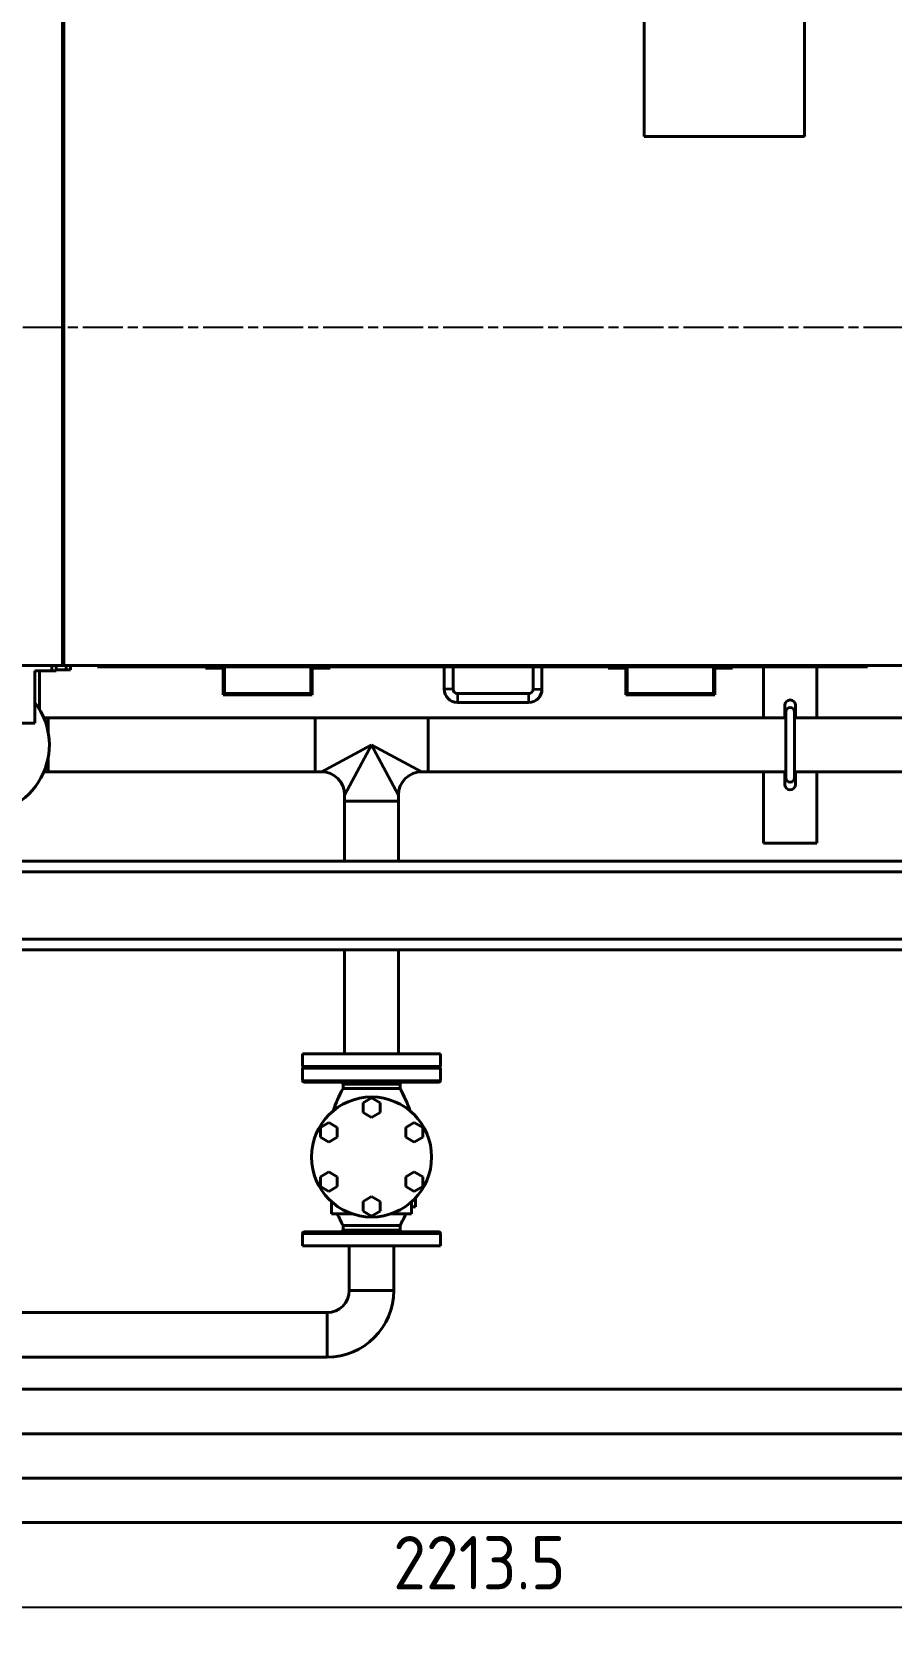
# Model space of a CAD drawing. Header units: millimetres. Extents: x 0 to 11890, y 0 to 8410.
# Drawn here: x 5168 to 6135, y 4710 to 6522 of the extents above; entities that cross this region are included whole.
import ezdxf

# ---------------------------------------------------------------- set-up
doc = ezdxf.new("R2010")
doc.units = ezdxf.units.MM
doc.header["$LTSCALE"] = 10
doc.linetypes.add('CHAIN', pattern=[0.3543, 0.2362, -0.0295, 0.0591, -0.0295])
for name, color, linetype, lineweight in [('가시적인 것(ISO)', 3, 'Continuous', 40), ('가시적인 좁은 것(ISO)', 3, 'Continuous', 35), ('중심선(ISO)', 1, 'Continuous', 25), ('치수(ISO)', 2, 'Continuous', 25)]:
    doc.layers.add(name, color=color, linetype=linetype, lineweight=lineweight)
doc.styles.add('치수 텍스트_PSTEK_POSCO', font='isocp.shx')
doc.dimstyles.new('치수_PSTEK_POSCO', dxfattribs={"dimscale": 10, "dimtxt": 3, "dimasz": 2, "dimexe": 2, "dimexo": 2.5, "dimgap": 1, "dimtad": 1, "dimrnd": 1e-08, "dimdsep": 46, "dimtxsty": '치수 텍스트_PSTEK_POSCO', "dimcen": 0.09, "dimdle": 10, "dimclrd": 7, "dimclre": 7, "dimclrt": 2, "dimadec": 1, "dimazin": 2, "dimtfac": 1, "dimtmove": 0, "dimatfit": 3, "dimfxl": 0, "dimtolj": 1, "dimlwd": -1, "dimlwe": -1, "dimarcsym": 0})

# ---------------------------------------------------------------- blocks, each defined once
blk = doc.blocks.new('*D33')
at = {"layer": 'Defpoints', "color": 0}
for p in [(2184.8, 7619.6), (8116.8, 6944.6), (2184.8, 6219.6)]:
    blk.add_point(p, dxfattribs=at)
at = {"layer": '치수(ISO)', "color": 7}
for p, q in [((2184.8, 6269.6), (2184.8, 7659.6)), ((8116.8, 6994.6), (8116.8, 7659.6)), ((8076.8, 7619.6), (2224.8, 7619.6))]:
    blk.add_line(p, q, dxfattribs=at)
for points in [[(2224.8, 7626.3), (2224.8, 7612.9), (2184.8, 7619.6)], [(8076.8, 7626.3), (8076.8, 7612.9), (8116.8, 7619.6)]]:
    blk.add_solid(points, dxfattribs=at)
at = {"layer": '치수(ISO)', "color": 2, "insert": (5073.9, 7669.6), "char_height": 60, "attachment_point": 4, "style": '치수 텍스트_PSTEK_POSCO'}
blk.add_mtext('\\A1;5932', dxfattribs=at)
blk = doc.blocks.new('*D37')
at = {"layer": 'Defpoints', "color": 0}
for p in [(6781.8, 5127.6), (4568.3, 5027.6), (6781.8, 4750.5)]:
    blk.add_point(p, dxfattribs=at)
at = {"layer": '치수(ISO)', "color": 7}
for p, q in [((6781.8, 5077.6), (6781.8, 4710.5)), ((4568.3, 4977.6), (4568.3, 4710.5)), ((4608.3, 4750.5), (6741.8, 4750.5))]:
    blk.add_line(p, q, dxfattribs=at)
for points in [[(4608.3, 4757.1), (4608.3, 4743.8), (4568.3, 4750.5)], [(6741.8, 4757.1), (6741.8, 4743.8), (6781.8, 4750.5)]]:
    blk.add_solid(points, dxfattribs=at)
at = {"layer": '치수(ISO)', "color": 2, "insert": (5574.1, 4800.5), "char_height": 60, "attachment_point": 4, "style": '치수 텍스트_PSTEK_POSCO'}
blk.add_mtext('\\A1;2213.5', dxfattribs=at)

msp = doc.modelspace()

# ---------------------------------------------------------------- linework, layer by layer
at = {"layer": '가시적인 것(ISO)'}
for p, q in [((5202.326, 5809.597), (5202.326, 6579.597)), ((5203.826, 6579.597), (5203.826, 6519.597)), ((5203.826, 5809.597), (5203.826, 6579.597)), ((5856.326, 6574.597), (5856.326, 6404.597)), ((6036.326, 6574.597), (6036.326, 6404.597)), ((5202.326, 6519.597), (5203.826, 6519.597)), ((5203.826, 6519.597), (5203.826, 6519.597)), ((6036.326, 6404.597), (5856.326, 6404.597)), ((5202.326, 6187.597), (5203.826, 6187.597)), ((5202.326, 6178.202), (5203.826, 6178.202)), ((5203.826, 6166.597), (5202.326, 6166.597)), ((5202.326, 6015.097), (5203.826, 6015.097)), ((5203.826, 5979.097), (5202.326, 5979.097)), ((5203.826, 5869.597), (5202.326, 5869.597)), ((5203.826, 5869.597), (5203.826, 5809.597)), ((5203.826, 5869.597), (5203.826, 5869.597)), ((5202.326, 5809.597), (5108.826, 5809.597)), ((5171.326, 5744.597), (5171.326, 5803.597)), ((5171.326, 5803.597), (5190.326, 5803.597)), ((5176.326, 5760.511), (5176.326, 5803.597)), ((5190.326, 5809.597), (5190.326, 5803.597)), ((5190.326, 5803.597), (5195.326, 5803.597)), ((5195.326, 5803.597), (5195.326, 5809.597)), ((5195.326, 5804.597), (5206.326, 5804.597)), ((5203.826, 5809.597), (5202.326, 5809.597)), ((5203.826, 5809.597), (5203.826, 5809.597)), ((6168.826, 5809.597), (5203.826, 5809.597)), ((5206.326, 5809.597), (5206.326, 5804.597)), ((5206.326, 5804.597), (5211.326, 5804.597)), ((5211.326, 5804.597), (5211.326, 5809.597)), ((5241.576, 5809.597), (5241.576, 5808.097)), ((5241.576, 5808.097), (5244.576, 5808.097)), ((5244.576, 5808.097), (5244.576, 5809.597)), ((5244.576, 5808.097), (5269.576, 5808.097)), ((5269.576, 5808.097), (5269.576, 5809.597)), ((5271.576, 5808.097), (5269.576, 5808.097)), ((5271.576, 5809.597), (5271.576, 5808.097)), ((5311.326, 5808.097), (5271.576, 5808.097)), ((5311.326, 5809.597), (5311.326, 5807.997)), ((5311.326, 5807.997), (5386.326, 5807.997)), ((5363.076, 5807.997), (5363.076, 5806.597)), ((5363.076, 5806.597), (5383.076, 5806.597)), ((5383.076, 5806.597), (5383.076, 5776.597)), ((5384.576, 5778.097), (5384.576, 5807.997)), ((5986.326, 5807.997), (5386.326, 5807.997)), ((5481.576, 5807.997), (5481.576, 5778.097)), ((5483.076, 5776.597), (5483.076, 5806.597)), ((5483.076, 5806.597), (5503.076, 5806.597)), ((5503.076, 5806.597), (5503.076, 5807.997)), ((5631.326, 5782.997), (5631.326, 5807.997)), ((5641.326, 5782.997), (5641.326, 5807.997)), ((5731.326, 5807.997), (5731.326, 5782.997)), ((5741.326, 5807.997), (5741.326, 5782.997)), ((5815.576, 5807.997), (5815.576, 5806.597)), ((5815.576, 5806.597), (5835.576, 5806.597)), ((5835.576, 5806.597), (5835.576, 5776.597)), ((5837.076, 5778.097), (5837.076, 5807.997)), ((5934.076, 5807.997), (5934.076, 5778.097)), ((5935.576, 5776.597), (5935.576, 5806.597)), ((5935.576, 5806.597), (5955.576, 5806.597)), ((5955.576, 5806.597), (5955.576, 5807.997)), ((5986.326, 5807.997), (6061.326, 5807.997)), ((5990.326, 5807.997), (5990.326, 5750.547)), ((6050.326, 5807.997), (6050.326, 5750.547)), ((6061.326, 5809.597), (6061.326, 5807.997)), ((6107.076, 5808.097), (6061.326, 5808.097)), ((6107.076, 5808.097), (6107.076, 5809.597)), ((5481.576, 5778.097), (5384.576, 5778.097)), ((5726.326, 5777.997), (5646.326, 5777.997)), ((5934.076, 5778.097), (5837.076, 5778.097)), ((5383.076, 5776.597), (5483.076, 5776.597)), ((5726.326, 5767.997), (5646.326, 5767.997)), ((5835.576, 5776.597), (5935.576, 5776.597)), ((6014.326, 5750.547), (6014.326, 5764.797)), ((6026.326, 5764.797), (6026.326, 5750.547)), ((5110.076, 5744.597), (5171.326, 5744.597)), ((5186.276, 5750.547), (5181.429, 5750.547)), ((5186.276, 5750.547), (5186.276, 5734.432)), ((5186.276, 5750.547), (5486.276, 5750.547)), ((5186.276, 5750.547), (5186.276, 5734.432)), ((5486.276, 5750.547), (5486.276, 5690.047)), ((5486.276, 5750.547), (5486.276, 5690.047)), ((5486.276, 5750.547), (5613.276, 5750.547)), ((5613.276, 5750.547), (5613.276, 5690.047)), ((5613.276, 5750.547), (5613.276, 5690.047)), ((5613.276, 5750.547), (6015.326, 5750.547)), ((6015.326, 5757.297), (6015.326, 5683.297)), ((6025.326, 5683.297), (6025.326, 5757.297)), ((6025.326, 5750.547), (6506.826, 5750.547)), ((5186.276, 5706.162), (5186.276, 5690.047)), ((5186.276, 5706.162), (5186.276, 5690.047)), ((5181.429, 5690.047), (5186.276, 5690.047)), ((5186.276, 5690.047), (5486.276, 5690.047)), ((5486.276, 5690.047), (5493.36, 5690.047)), ((5606.193, 5690.047), (5613.276, 5690.047)), ((5613.276, 5690.047), (6015.326, 5690.047)), ((5990.326, 5690.047), (5990.326, 5609.597)), ((6014.326, 5675.797), (6014.326, 5690.047)), ((6025.326, 5690.047), (6506.826, 5690.047)), ((6026.326, 5690.047), (6026.326, 5675.797)), ((6050.326, 5690.047), (6050.326, 5609.597)), ((5519.526, 5656.797), (5519.526, 5663.88)), ((5580.026, 5656.797), (5519.526, 5656.797)), ((5580.026, 5656.797), (5519.526, 5656.797)), ((5519.526, 5656.797), (5519.526, 5589.597)), ((5580.026, 5656.797), (5580.026, 5663.88)), ((5580.026, 5656.797), (5580.026, 5589.597)), ((5990.326, 5609.597), (6050.326, 5609.597)), ((5149.323, 5589.597), (6491.826, 5589.597)), ((5148.969, 5577.597), (6491.826, 5577.597)), ((4908.326, 5501.597), (6491.826, 5501.597)), ((4908.326, 5489.597), (6491.826, 5489.597)), ((5519.526, 5489.597), (5519.526, 5372.797)), ((5580.026, 5489.597), (5580.026, 5372.797)), ((5627.276, 5372.797), (5472.276, 5372.797)), ((5472.276, 5372.797), (5472.276, 5358.797)), ((5627.276, 5372.797), (5627.276, 5358.797)), ((5472.276, 5356.797), (5627.276, 5356.797)), ((5472.276, 5356.797), (5472.276, 5342.797)), ((5627.276, 5356.797), (5627.276, 5342.797)), ((5474.276, 5340.797), (5625.276, 5340.797)), ((5517.776, 5338.797), (5517.776, 5333.797)), ((5517.776, 5333.797), (5581.776, 5333.797)), ((5581.776, 5338.797), (5581.776, 5333.797)), ((5549.776, 5323.267), (5540.276, 5317.782)), ((5540.276, 5317.782), (5540.276, 5306.812)), ((5559.276, 5317.782), (5549.776, 5323.267)), ((5559.276, 5306.812), (5559.276, 5317.782)), ((5501.712, 5295.517), (5492.212, 5290.032)), ((5492.212, 5290.032), (5492.212, 5279.062)), ((5511.212, 5290.032), (5501.712, 5295.517)), ((5511.212, 5279.062), (5511.212, 5290.032)), ((5540.276, 5306.812), (5549.776, 5301.327)), ((5549.776, 5301.327), (5559.276, 5306.812)), ((5597.841, 5295.517), (5588.341, 5290.032)), ((5588.341, 5290.032), (5588.341, 5279.062)), ((5607.341, 5290.032), (5597.841, 5295.517)), ((5607.341, 5279.062), (5607.341, 5290.032)), ((5492.212, 5279.062), (5501.712, 5273.577)), ((5501.712, 5273.577), (5511.212, 5279.062)), ((5588.341, 5279.062), (5597.841, 5273.577)), ((5597.841, 5273.577), (5607.341, 5279.062)), ((5501.712, 5240.017), (5492.212, 5234.532)), ((5511.212, 5234.532), (5501.712, 5240.017)), ((5597.841, 5240.017), (5588.341, 5234.532)), ((5607.341, 5234.532), (5597.841, 5240.017)), ((5492.212, 5234.532), (5492.212, 5223.562)), ((5492.212, 5223.562), (5501.712, 5218.077)), ((5501.712, 5218.077), (5511.212, 5223.562)), ((5511.212, 5223.562), (5511.212, 5234.532)), ((5588.341, 5234.532), (5588.341, 5223.562)), ((5588.341, 5223.562), (5597.841, 5218.077)), ((5597.841, 5218.077), (5607.341, 5223.562)), ((5607.341, 5223.562), (5607.341, 5234.532)), ((5504.776, 5206.486), (5504.776, 5192.797)), ((5549.776, 5212.267), (5540.276, 5206.782)), ((5540.276, 5206.782), (5540.276, 5195.812)), ((5559.276, 5206.782), (5549.776, 5212.267)), ((5559.276, 5195.812), (5559.276, 5206.782)), ((5594.776, 5192.797), (5594.776, 5206.486)), ((5594.776, 5200.797), (5599.276, 5200.797)), ((5599.276, 5200.797), (5599.276, 5210.906)), ((5504.776, 5192.797), (5528.323, 5192.797)), ((5540.276, 5195.812), (5549.776, 5190.327)), ((5549.776, 5190.327), (5559.276, 5195.812)), ((5571.23, 5192.797), (5594.776, 5192.797)), ((5472.276, 5170.797), (5472.276, 5156.797)), ((5474.276, 5172.797), (5625.276, 5172.797)), ((5517.776, 5179.797), (5581.776, 5179.797)), ((5517.776, 5179.797), (5517.776, 5174.797)), ((5581.776, 5179.797), (5581.776, 5174.797)), ((5627.276, 5170.797), (5627.276, 5156.797)), ((5472.276, 5156.797), (5627.276, 5156.797))]:
    msp.add_line(p, q, dxfattribs=at)
at = {"layer": '가시적인 것(ISO)', "color": 5}
for p, q in [((5524.776, 5106.797), (5524.776, 5156.797)), ((5574.776, 5106.797), (5574.776, 5156.797)), ((5524.776, 5106.797), (5574.776, 5106.797)), ((4866.826, 5081.797), (5499.776, 5081.797)), ((5499.776, 5081.797), (5499.776, 5031.797)), ((4866.826, 5031.797), (5499.776, 5031.797)), ((4976.826, 4995.597), (7246.266, 4995.597)), ((4976.826, 4945.597), (7246.266, 4945.597))]:
    msp.add_line(p, q, dxfattribs=at)
at = {"layer": '가시적인 것(ISO)', "color": 1}
for p, q in [((5086.826, 4895.597), (7137.387, 4895.597)), ((5086.826, 4845.597), (7137.387, 4845.597))]:
    msp.add_line(p, q, dxfattribs=at)
at = {"layer": '가시적인 것(ISO)'}
msp.add_circle((5549.776, 5256.797), 67.5, dxfattribs=at)
for centre, radius, start, end in [((5646.326, 5782.997), 15, 180, 270), ((5646.326, 5782.997), 5, 180, 270), ((5726.326, 5782.997), 15, 270, 0), ((5726.326, 5782.997), 5, 270, 0), ((5110.076, 5720.297), 77.5, 198.273203, 37.784333), ((6020.326, 5764.797), 6, 0, 180), ((6020.326, 5757.297), 5, 0, 180), ((5493.36, 5663.88), 26.167, 0, 90), ((5606.193, 5663.88), 26.167, 90, 180), ((6020.326, 5675.797), 6, 180, 0), ((6020.326, 5683.297), 5, 180, 0), ((5474.276, 5358.797), 2, 180, 270), ((5625.276, 5358.797), 2, 270, 0), ((5474.276, 5342.797), 2, 180, 270), ((5656.001, 5256.797), 158.225, 150.879449, 160.891078), ((5515.776, 5338.797), 2, 0, 90), ((5583.776, 5338.797), 2, 90, 180), ((5443.551, 5256.797), 158.225, 19.108922, 29.120551), ((5625.276, 5342.797), 2, 270, 0), ((5656.001, 5256.797), 158.225, 203.859002, 209.120551), ((5443.551, 5256.797), 158.225, 330.879449, 336.140998), ((5474.276, 5170.797), 2, 90, 180), ((5515.776, 5174.797), 2, 270, 0), ((5583.776, 5174.797), 2, 180, 270), ((5625.276, 5170.797), 2, 0, 90)]:
    msp.add_arc(centre, radius, start, end, dxfattribs=at)
at = {"layer": '가시적인 것(ISO)', "color": 5}
for radius in [75, 25]:
    msp.add_arc((5499.776, 5106.797), radius, 270, 0, dxfattribs=at)
at = {"layer": '가시적인 좁은 것(ISO)'}
for p, q in [((5386.326, 5809.597), (5386.326, 5807.997)), ((5986.326, 5809.597), (5986.326, 5807.997)), ((6084.826, 5809.597), (6084.826, 5809.097)), ((6092.826, 5809.097), (6092.826, 5809.597)), ((5641.326, 5782.997), (5631.326, 5782.997)), ((5646.326, 5777.997), (5646.326, 5767.997)), ((5726.326, 5777.997), (5726.326, 5767.997)), ((5731.326, 5782.997), (5741.326, 5782.997)), ((5493.36, 5690.047), (5549.776, 5720.297)), ((5549.776, 5720.297), (5519.526, 5663.88)), ((5549.776, 5720.297), (5606.193, 5690.047)), ((5580.026, 5663.88), (5549.776, 5720.297)), ((5472.276, 5358.797), (5627.276, 5358.797)), ((5472.276, 5342.797), (5627.276, 5342.797)), ((5517.776, 5338.797), (5581.776, 5338.797)), ((5472.276, 5170.797), (5627.276, 5170.797)), ((5517.776, 5174.797), (5581.776, 5174.797))]:
    msp.add_line(p, q, dxfattribs=at)
at = {"layer": '중심선(ISO)', "linetype": 'CHAIN', "ltscale": 19.051651}
msp.add_line((7970.326, 6189.597), (2082.046, 6189.597), dxfattribs=at)

# ---------------------------------------------------------------- dimensions: what is measured, and where the dimension line sits
at = {"layer": '치수(ISO)', "color": 7}
for base, p1, p2, picture, middle in [((2184.826, 7619.597), (8116.826, 6944.597), (2184.826, 6219.597), '*D33', (5150.826, 7619.597)), ((6781.826, 4750.469), (4568.326, 5027.597), (6781.826, 5127.597), '*D37', (5675.076, 4750.469))]:
    dim = msp.add_linear_dim(base=base, p1=p1, p2=p2, angle=180, dimstyle='치수_PSTEK_POSCO', override={"dimscale": 20, "dimtofl": 0, "dimatfit": 1}, dxfattribs=at)
    dim.commit()
    dim.dimension.update_dxf_attribs({"geometry": picture, "text_midpoint": middle, "dimtype": 160})

doc.saveas('drawing.dxf')
